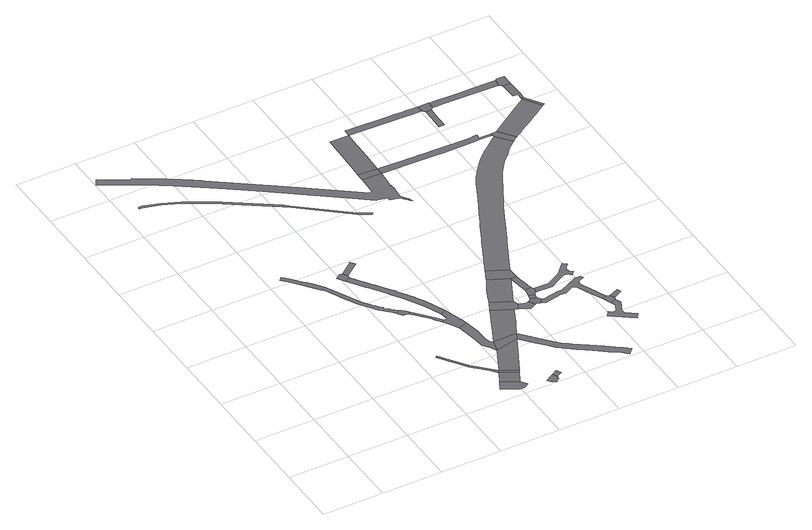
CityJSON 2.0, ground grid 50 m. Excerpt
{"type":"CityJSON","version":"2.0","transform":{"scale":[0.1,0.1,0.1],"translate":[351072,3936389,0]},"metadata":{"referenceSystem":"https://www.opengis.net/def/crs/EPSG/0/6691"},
"CityObjects":{
"road1":{"type":"Road","attributes":{"RoadStructureAttribute.sectionType":"1"},"geometry":[{"type":"MultiSurface","lod":"1","boundaries":[[[0,1,2,3,4,5,6,7,8,9,10,11,12,13,14,15,16,17,18,19,20,21,22,23,24,25,26,27,28,29,30,31,32,33,34,35,36,37]]]}]},
"road2":{"type":"Road","attributes":{"RoadStructureAttribute.sectionType":"1"},"geometry":[{"type":"MultiSurface","lod":"1","boundaries":[[[38,39,40,41,42,43,44,45,46,47,48,49,50,51,52,53,54]]]}]},
"road3":{"type":"Road","geometry":[{"type":"MultiSurface","lod":"1","boundaries":[[[55,56,57,58,59,60]]]}]},
"road4":{"type":"Road","attributes":{"RoadStructureAttribute.sectionType":"1"},"geometry":[{"type":"MultiSurface","lod":"1","boundaries":[[[61,62,55,60]]]}]},
"road5":{"type":"Road","geometry":[{"type":"MultiSurface","lod":"1","boundaries":[[[63,64,65,66,67,68,69,70]]]}]},
"road6":{"type":"Road","geometry":[{"type":"MultiSurface","lod":"1","boundaries":[[[71,72,73,13,12,74,75,76,77,78]]]}]},
"road7":{"type":"Road","geometry":[{"type":"MultiSurface","lod":"1","boundaries":[[[62,61,79,38,54]]]}]},
"road8":{"type":"Road","attributes":{"RoadStructureAttribute.sectionType":"1"},"geometry":[{"type":"MultiSurface","lod":"1","boundaries":[[[80,81,78,77,82,83,84,85,86]]]}]},
"road9":{"type":"Road","attributes":{"RoadStructureAttribute.sectionType":"1"},"geometry":[{"type":"MultiSurface","lod":"1","boundaries":[[[87,88,89,90,91,92,64,63]]]}]},
"road10":{"type":"Road","attributes":{"RoadStructureAttribute.sectionType":"1"},"geometry":[{"type":"MultiSurface","lod":"1","boundaries":[[[69,93,94,95,96,97,98,99,100,101,102,103,104,105,106,107,108,109,110,111,112,113,114,115,116,117,118,119,120,121,122,123,124,125,126,127,128,129,130,131,132,133,134,70]]]}]},
"road11":{"type":"Road","attributes":{"RoadStructureAttribute.sectionType":"1"},"geometry":[{"type":"MultiSurface","lod":"1","boundaries":[[[135,136,137,138,139,140,141,142,143,144,145,146,147,148,149,150,151,152,153,154,155,156,157,158,159,160]]]}]},
"road12":{"type":"Road","attributes":{"function":"3","RoadStructureAttribute.sectionType":"1"},"geometry":[{"type":"MultiSurface","lod":"1","boundaries":[[[161,38,79,162,163]]]}]},
"road13":{"type":"Road","attributes":{"RoadStructureAttribute.sectionType":"1"},"geometry":[{"type":"MultiSurface","lod":"1","boundaries":[[[164,165,166,167,168,169,170,171,172,173,174,175,176,177,178,179,180,181,182,183,184,161]]]}]},
"road14":{"type":"Road","geometry":[{"type":"MultiSurface","lod":"1","boundaries":[[[185,186,187,188,189,190,191,192]]]}]},
"road15":{"type":"Road","geometry":[{"type":"MultiSurface","lod":"1","boundaries":[[[85,193,194,195,179,178,196,197,198,199,200,201,202,203,204,112,111,205,206,86]]]}]},
"road16":{"type":"Road","attributes":{"RoadStructureAttribute.sectionType":"1"},"geometry":[{"type":"MultiSurface","lod":"1","boundaries":[[[191,207,208,192]]]}]},
"road17":{"type":"Road","geometry":[{"type":"MultiSurface","lod":"1","boundaries":[[[163,209,164,161]]]}]},
"road18":{"type":"Road","attributes":{"RoadStructureAttribute.sectionType":"1"},"geometry":[{"type":"MultiSurface","lod":"1","boundaries":[[[210,211,212,213,214,215,216,217,218,219,220,221,222,223,224,225,226,227,228,229,230,231,232,233,234,235,236,237,238,239,240,241,242,243,244,245,246,247,248,249,250,251,252,253,254,255,256,257,258,259,260,261,262]]]}]},
"road19":{"type":"Road","attributes":{"function":"3","RoadStructureAttribute.sectionType":"1"},"geometry":[{"type":"MultiSurface","lod":"1","boundaries":[[[263,264,265,266,267,268,269,270,271,272,273,274,275,276,277,278,164,209]]]}]},
"road20":{"type":"Road","geometry":[{"type":"MultiSurface","lod":"1","boundaries":[[[279,280,281,270,269,282,283,284,285]]]}]},
"road21":{"type":"Road","attributes":{"RoadStructureAttribute.sectionType":"1"},"geometry":[{"type":"MultiSurface","lod":"1","boundaries":[[[286,287,288,289,290,291,292,293,294,295,296,297,298,299,300,301,302,303,304,305,306,307,308,309,310,311,312,209,163]]]}]},
"road22":{"type":"Road","attributes":{"RoadStructureAttribute.sectionType":"1"},"geometry":[{"type":"MultiSurface","lod":"1","boundaries":[[[313,314,283,282,315,316,317,318]]]}]},
"road23":{"type":"Road","attributes":{"RoadStructureAttribute.sectionType":"1"},"geometry":[{"type":"MultiSurface","lod":"1","boundaries":[[[319,320,321,322,323,279,285,324,325,326,327,328,329,330,331,332,333,334,335,336,337,338,339,340,329,341]]]}]},
"road24":{"type":"Road","geometry":[{"type":"MultiSurface","lod":"1","boundaries":[[[317,342,343,344,345,346,347,348,349,350,318]]]}]},
"road25":{"type":"Road","attributes":{"RoadStructureAttribute.sectionType":"1"},"geometry":[{"type":"MultiSurface","lod":"1","boundaries":[[[351,352,348,347]]]}]},
"road26":{"type":"Road","geometry":[{"type":"MultiSurface","lod":"1","boundaries":[[[329,340,353,354,355,356,341]]]}]},
"road27":{"type":"Road","geometry":[{"type":"MultiSurface","lod":"1","boundaries":[[[357,334,333,358,359,352,351,360]]]}]},
"road28":{"type":"Road","geometry":[{"type":"MultiSurface","lod":"1","boundaries":[[[361,362,363,364,365,366,367,368,369,370,371,345,344,372,373,374,375,376,377,378,379]]]}]},
"road29":{"type":"Road","geometry":[{"type":"MultiSurface","lod":"1","boundaries":[[[380,381,382,262,261,383]]]}]},
"road30":{"type":"Road","geometry":[{"type":"MultiSurface","lod":"1","boundaries":[[[384,385,386,387,388,389,390,391,392,393,394,395,396,357,360]]]}]},
"road31":{"type":"Road","geometry":[{"type":"MultiSurface","lod":"1","boundaries":[[[397,398,399,400,401,402,403,404,405,406,407,408]]]}]},
"road32":{"type":"Road","attributes":{"RoadStructureAttribute.sectionType":"1"},"geometry":[{"type":"MultiSurface","lod":"1","boundaries":[[[409,410,411,412,413,414,381,380,415,416,417,418,419,420]]]}]},
"road33":{"type":"Road","geometry":[{"type":"MultiSurface","lod":"1","boundaries":[[[378,421,397,408,422,423,379]]]}]},
"road34":{"type":"Road","attributes":{"RoadStructureAttribute.sectionType":"1"},"geometry":[{"type":"MultiSurface","lod":"1","boundaries":[[[422,424,425,423]]]}]},
"road35":{"type":"Road","attributes":{"function":"3","RoadStructureAttribute.sectionType":"1"},"geometry":[{"type":"MultiSurface","lod":"1","boundaries":[[[426,427,428,429,430,431,432,433,434,435,436,437,438,439,440,441,442,443,444,445,446,447,448,449,450,451,452,453,454,455,456,457,458,459,460,461,462,463,464,465,466,467,468,469,470,471,472,473,474,354,353]]]}]},
"road36":{"type":"Road","attributes":{"RoadStructureAttribute.sectionType":"1"},"geometry":[{"type":"MultiSurface","lod":"1","boundaries":[[[475,476,477,478,479,480,481,482,483,484,485,486,487,488,489,490,491,492,493,494,495,496,497,498,499,500,501,502,503,504,505,506,507,380,383]]]}]},
"road37":{"type":"Road","attributes":{"RoadStructureAttribute.sectionType":"1"},"geometry":[{"type":"MultiSurface","lod":"1","boundaries":[[[508,509,510,511,512,513,514,515,516,517,518,519,520,521,522,523,524,525,526,419]]]}]},
"road38":{"type":"Road","attributes":{"RoadStructureAttribute.sectionType":"1"},"geometry":[{"type":"MultiSurface","lod":"1","boundaries":[[[527,528,529,530,531,532]]]}]},
"road39":{"type":"Road","geometry":[{"type":"MultiSurface","lod":"1","boundaries":[[[514,532,531,533,534,515]]]}]},
"road40":{"type":"Road","geometry":[{"type":"MultiSurface","lod":"1","boundaries":[[[453,535,536,537,538,485,484,539,540,454]]]}]},
"road41":{"type":"Road","attributes":{"RoadStructureAttribute.sectionType":"1"},"geometry":[{"type":"MultiSurface","lod":"1","boundaries":[[[541,542,543,544,545,546,547,548,549,550,551,552,553,554,534,533]]]}]},
"road42":{"type":"Road","attributes":{"RoadStructureAttribute.sectionType":"1"},"geometry":[{"type":"MultiSurface","lod":"1","boundaries":[[[555,556,538,537,557,558,559,560,561,562,563,564,565,566,567]]]}]},
"road43":{"type":"Road","attributes":{"RoadStructureAttribute.sectionType":"1"},"geometry":[{"type":"MultiSurface","lod":"1","boundaries":[[[568,569,570,571,572,573,574,575,576]]]}]},
"road44":{"type":"Road","geometry":[{"type":"MultiSurface","lod":"1","boundaries":[[[575,567,566,577,576]]]}]},
"road45":{"type":"Road","geometry":[{"type":"MultiSurface","lod":"1","boundaries":[[[578,546,545,579,571,570,580]]]}]}
},
"vertices":[
[608,2057,0],[657,2011,0],[810,1812,0],[838,1777,0],[888,1673,0],[888,1672,0],[961,1533,0],[1033,1425,0],[1046,1406,0],[1054,1394,0],[1135,1313,0],[1144,1305,0],[1158,1292,0],[1182,1318,0],[1143,1353,0],[1139,1356,0],[1136,1359,0],[1100,1392,0],[1107,1396,0],[1084,1418,0],[1080,1425,0],[1061,1454,0],[1054,1450,0],[1037,1478,0],[997,1539,0],[987,1559,0],[928,1672,0],[913,1702,0],[870,1786,0],[869,1787,0],[865,1795,0],[858,1818,0],[797,1897,0],[766,1938,0],[764,1941,0],[751,1944,0],[678,2039,0],[633,2083,0],
[1465,333,0],[1307,491,0],[1218,617,0],[1155,706,0],[1141,695,0],[1192,623,0],[1202,608,0],[1216,588,0],[1240,554,0],[1249,542,0],[1286,489,0],[1293,479,0],[1323,450,0],[1362,411,0],[1371,401,0],[1405,368,0],[1446,317,0],
[1402,211,0],[1362,133,0],[1495,64,0],[1530,62,0],[1569,85,0],[1536,142,0],
[1586,240,0],[1453,309,0],
[1067,1854,0],[1044,1894,0],[1023,1899,0],[979,1870,0],[987,1859,0],[1016,1814,0],[1023,1804,0],[1064,1832,0],
[1235,1271,0],[1223,1282,0],[1200,1302,0],[1159,1279,0],[1187,1244,0],[1192,1246,0],[1230,1240,0],[1246,1259,0],
[1599,264,0],
[1376,1102,0],[1347,1141,0],[1328,1126,0],[1346,1102,0],[1356,1088,0],[1394,1035,0],[1414,1049,0],
[1142,1913,0],[1188,1947,0],[1168,1970,0],[1157,1984,0],[1155,1987,0],[1143,1973,0],
[1039,1780,0],[1083,1714,0],[1113,1670,0],[1129,1652,0],[1139,1639,0],[1152,1620,0],[1177,1583,0],[1196,1550,0],[1212,1528,0],[1231,1501,0],[1238,1490,0],[1239,1489,0],[1275,1433,0],[1314,1371,0],[1314,1370,0],[1370,1270,0],[1385,1234,0],[1398,1202,0],[1432,1123,0],[1479,1142,0],[1473,1158,0],[1462,1186,0],[1455,1201,0],[1449,1215,0],[1430,1262,0],[1399,1324,0],[1369,1379,0],[1366,1385,0],[1332,1441,0],[1328,1447,0],[1285,1511,0],[1286,1513,0],[1280,1522,0],[1262,1549,0],[1228,1598,0],[1221,1608,0],[1184,1660,0],[1175,1669,0],[1140,1720,0],[1131,1733,0],[1130,1734,0],[1099,1781,0],
[136,3307,0],[139,3306,0],[169,3303,0],[302,3266,0],[439,3204,0],[655,3081,0],[701,3050,0],[722,3035,0],[754,3013,0],[1063,2800,0],[1086,2782,0],[1490,2449,0],[1580,2395,0],[1584,2393,0],[1586,2392,0],[1598,2408,0],[1594,2410,0],[1501,2465,0],[1110,2787,0],[1075,2816,0],[702,3073,0],[666,3098,0],[448,3222,0],[309,3285,0],[173,3323,0],[143,3326,0],
[1573,543,0],[1700,461,0],[1766,588,0],
[1601,644,0],[1584,654,0],[1581,656,0],[1567,695,0],[1564,744,0],[1564,766,0],[1564,768,0],[1565,780,0],[1565,793,0],[1565,805,0],[1565,807,0],[1565,808,0],[1564,821,0],[1556,860,0],[1541,938,0],[1468,912,0],[1493,757,0],[1510,650,0],[1511,649,0],[1535,612,0],[1550,590,0],
[1747,74,0],[1713,54,0],[1735,15,0],[1759,8,0],[1763,2,0],[1796,26,0],[1803,54,0],[1780,93,0],
[1418,1002,0],[1428,984,0],[1440,962,0],[1527,990,0],[1527,992,0],[1521,1012,0],[1521,1013,0],[1515,1033,0],[1514,1035,0],[1507,1060,0],[1485,1128,0],[1484,1131,0],[1444,1052,0],[1428,1051,0],
[1851,81,0],[1828,120,0],
[1797,648,0],
[1721,2634,0],[1697,2622,0],[1390,2855,0],[1317,2910,0],[1063,3101,0],[801,3295,0],[715,3358,0],[700,3369,0],[649,3404,0],[581,3450,0],[483,3513,0],[269,3648,0],[259,3632,0],[141,3700,0],[34,3761,0],[6,3708,0],[86,3665,0],[88,3664,0],[91,3662,0],[140,3634,0],[405,3469,0],[491,3414,0],[655,3303,0],[711,3264,0],[814,3191,0],[1026,3030,0],[1289,2831,0],[1557,2627,0],[1660,2549,0],[1665,2546,0],[1695,2525,0],[1704,2523,0],[1786,2504,0],[1779,2480,0],[1862,2457,0],[1874,2440,0],[1877,2438,0],[1880,2436,0],[1889,2424,0],[1924,2384,0],[1907,2430,0],[1868,2474,0],[1869,2491,0],[1874,2551,0],[1877,2579,0],[1877,2605,0],[1877,2620,0],[1872,2620,0],[1872,2626,0],[1874,2651,0],[1878,2701,0],[1883,2780,0],[1726,2785,0],
[1840,728,0],[1845,736,0],[1858,761,0],[1861,766,0],[1873,793,0],[1912,878,0],[1924,903,0],[1761,979,0],[1759,975,0],[1754,963,0],[1748,951,0],[1741,935,0],[1735,922,0],[1733,919,0],[1709,867,0],[1657,755,0],
[1803,1065,0],[1794,1047,0],[1780,1018,0],[1952,890,0],[1978,946,0],[1971,967,0],[1965,986,0],
[1870,468,0],[1874,463,0],[1924,405,0],[1963,360,0],[1969,353,0],[1971,352,0],[2026,309,0],[2083,264,0],[2091,258,0],[2180,191,0],[2276,118,0],[2348,65,0],[2397,22,0],[2439,70,0],[2390,112,0],[2374,124,0],[2280,193,0],[2188,262,0],[2186,264,0],[2088,335,0],[2067,351,0],[2032,376,0],[1992,417,0],[1909,514,0],[1890,535,0],[1890,536,0],[1888,538,0],
[2030,922,0],[2013,930,0],[1995,870,0],[2038,849,0],[2088,877,0],[2059,929,0],
[1911,1285,0],[1866,1208,0],[1849,1168,0],[1822,1106,0],[1816,1093,0],[1973,1002,0],[1999,1054,0],[2005,1067,0],[2059,1175,0],[2072,1201,0],[2086,1229,0],[2088,1185,0],[2089,1179,0],[2096,1127,0],[2106,1061,0],[2158,1063,0],[2158,1069,0],[2148,1132,0],[2139,1186,0],[2138,1190,0],[2137,1201,0],[2136,1232,0],[1922,1308,0],
[2101,884,0],[2114,878,0],[2132,870,0],[2150,911,0],[2137,938,0],[2138,943,0],[2088,951,0],[2085,948,0],[2073,937,0],
[2144,981,0],[2095,990,0],
[2131,1320,0],[1966,1400,0],[1952,1370,0],[1939,1345,0],
[2172,1045,0],[2104,1034,0],[2097,998,0],[2167,1000,0],
[2528,838,0],[2491,923,0],[2503,952,0],[2551,975,0],[2539,995,0],[2495,999,0],[2420,962,0],[2344,925,0],[2304,925,0],[2254,916,0],[2172,900,0],[2168,853,0],[2309,880,0],[2354,879,0],[2422,914,0],[2452,905,0],[2491,815,0],[2547,689,0],[2586,706,0],
[1887,2843,0],[1728,2849,0],[1727,2820,0],[1885,2780,0],
[2308,996,0],[2339,1013,0],[2438,1068,0],[2468,1069,0],[2497,1043,0],[2524,1072,0],[2495,1098,0],[2494,1128,0],[2531,1169,0],[2499,1199,0],[2410,1104,0],[2374,1084,0],[2296,1041,0],
[2580,612,0],[2594,576,0],[2563,517,0],[2540,511,0],[2507,536,0],[2477,495,0],[2656,364,0],[2686,404,0],[2606,463,0],[2599,489,0],[2645,586,0],[2627,631,0],
[1742,3218,0],[1738,3097,0],[1735,3035,0],[1732,2949,0],[1732,2945,0],[1731,2938,0],[1891,2976,0],[1895,3076,0],[1900,3214,0],[1902,3287,0],[1902,3289,0],[1745,3294,0],
[2558,664,0],[2633,654,0],[2615,695,0],
[2708,692,0],[2695,731,0],
[2177,1413,0],[2283,1626,0],[2295,1651,0],[2338,1738,0],[2351,1763,0],[2363,1787,0],[2365,1792,0],[2409,1882,0],[2461,1987,0],[2479,2022,0],[2504,2067,0],[2543,2138,0],[2575,2197,0],[2579,2204,0],[2613,2265,0],[2634,2303,0],[2644,2322,0],[2659,2349,0],[2684,2381,0],[2722,2430,0],[2750,2465,0],[2763,2478,0],[2803,2517,0],[2805,2519,0],[2846,2566,0],[2896,2609,0],[2903,2615,0],[2915,2624,0],[2820,2750,0],[2781,2717,0],[2714,2664,0],[2666,2628,0],[2609,2573,0],[2561,2519,0],[2514,2464,0],[2476,2412,0],[2461,2391,0],[2424,2329,0],[2410,2299,0],[2347,2168,0],[2273,2021,0],[2226,1929,0],[2213,1904,0],[2200,1878,0],[2136,1751,0],[2127,1735,0],[2115,1711,0],[2103,1687,0],[2099,1678,0],
[1902,2780,0],[1953,2779,0],[2174,2773,0],[2198,2772,0],[2237,2771,0],[2321,2768,0],[2403,2766,0],[2661,2768,0],[2714,2771,0],[2814,2766,0],[2815,2785,0],[2715,2790,0],[2720,2826,0],[2683,2830,0],[2670,2822,0],[2625,2822,0],[2600,2823,0],[2550,2824,0],[2503,2825,0],[2500,2825,0],[2450,2827,0],[2400,2828,0],[2350,2829,0],[2323,2830,0],[2305,2830,0],[2279,2831,0],[2237,2832,0],[2219,2833,0],[2203,2833,0],[2126,2835,0],[2105,2836,0],[2010,2838,0],[1909,2840,0],
[1927,3288,0],[2241,3280,0],[2247,3279,0],[2280,3278,0],[2365,3276,0],[2434,3274,0],[2511,3272,0],[2510,3332,0],[2497,3333,0],[2487,3333,0],[2414,3335,0],[2403,3335,0],[2397,3335,0],[2375,3336,0],[2302,3338,0],[2291,3338,0],[2282,3339,0],[1931,3348,0],[1904,3350,0],
[2530,3167,0],[2527,3048,0],[2572,3047,0],[2575,3184,0],[2577,3248,0],[2532,3251,0],
[2598,3270,0],[2600,3330,0],
[2944,2646,0],[2951,2651,0],[2964,2661,0],[2864,2792,0],[2823,2759,0],[2823,2755,0],
[2631,3269,0],[2686,3267,0],[2688,3267,0],[2798,3264,0],[3150,3253,0],[3160,3314,0],[3098,3316,0],[2951,3319,0],[2857,3321,0],[2734,3325,0],[2726,3325,0],[2718,3325,0],[2629,3329,0],[2624,3329,0],
[3194,3011,0],[3121,2963,0],[2971,2666,0],[3009,2690,0],[3052,2718,0],[3066,2726,0],[3107,2750,0],[3114,2754,0],[3147,2776,0],[3190,2805,0],[3212,2819,0],[3314,2886,0],[3219,3028,0],
[3240,3092,0],[3239,3175,0],[3239,3233,0],[3173,3232,0],[3178,3093,0],[3194,3093,0],[3220,3093,0],[3219,3043,0],[3238,3043,0],
[3333,2899,0],
[3175,3328,0],[3171,3234,0],[3238,3328,0]
]}
